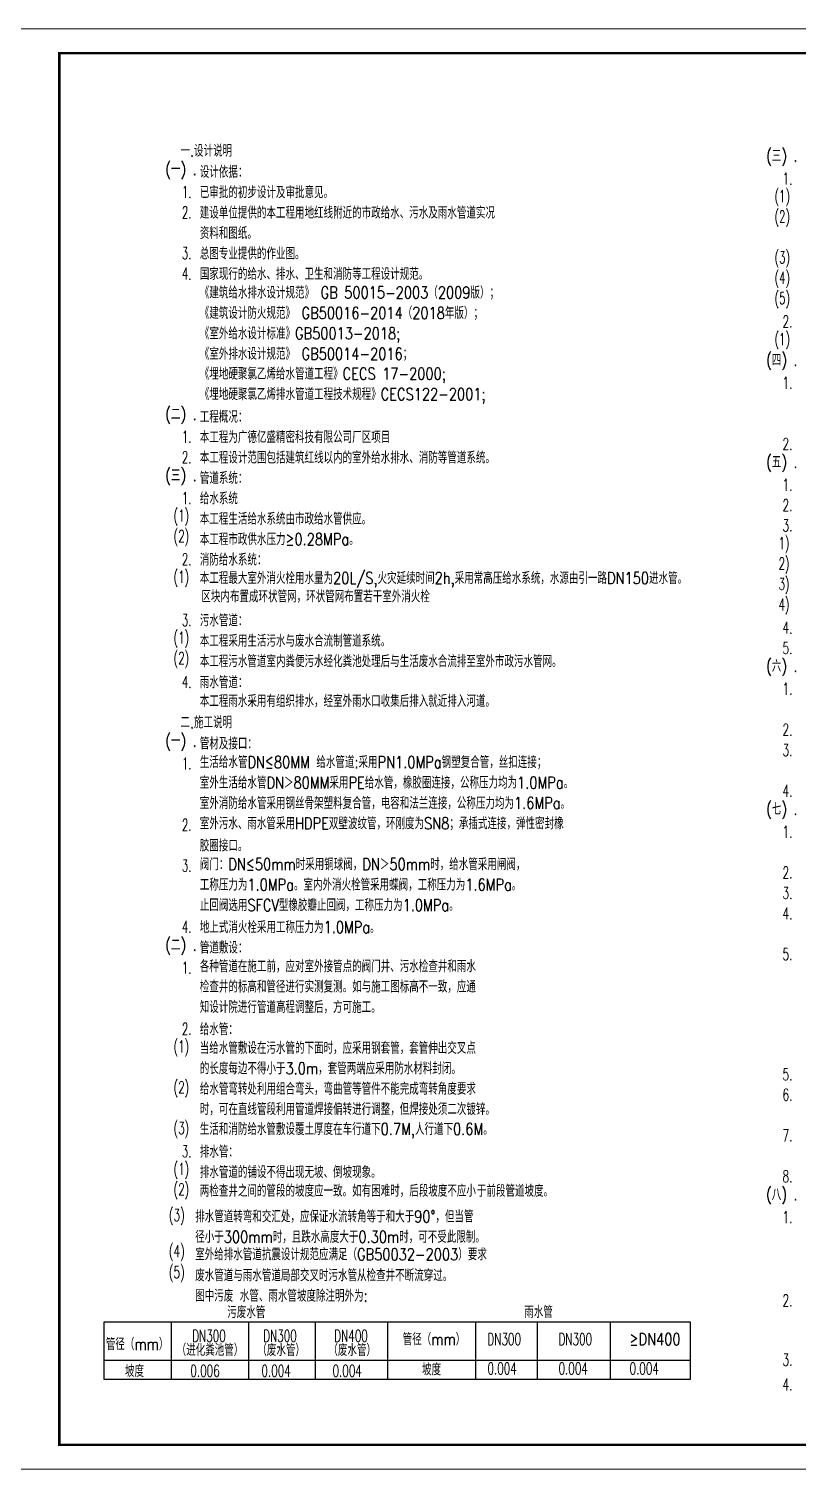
# Model space of a CAD drawing. Header units: millimetres. Extents: x 53009415 to 54059915, y 20499171 to 20796171.
# Drawn here: x 53225624 to 53384336, y 20499171 to 20796171 of the extents above; entities that cross this region are included whole.
import ezdxf

# ---------------------------------------------------------------- set-up
doc = ezdxf.new("R2010")
doc.units = ezdxf.units.MM
doc.header["$LTSCALE"] = 1000
for name, color, linetype in [('JMD', 6, 'Continuous'), ('ROAD', 2, 'Continuous'), ('TWT_TEXT', 7, 'Continuous')]:
    doc.layers.add(name, color=color, linetype=linetype)
doc.layers.add('PUB_TITLE', color=7, linetype='Continuous', lineweight=20)
doc.styles.add('_TWT_PIPEDN', font='SIMPLEX', dxfattribs={"width": 0.8, "height": 3.5, "bigfont": 'HZTXT'})

# ---------------------------------------------------------------- blocks, each defined once
blk = doc.blocks.new('a1')
at = {"layer": 'PUB_TITLE'}
blk.add_lwpolyline([(50422310, 18549330), (50506410, 18549330), (50506410, 18608730), (50422310, 18608730)], close=True, dxfattribs=at)
at = {"layer": 'PUB_TITLE', "const_width": 100}
blk.add_lwpolyline([(50424810, 18550330), (50505410, 18550330), (50505410, 18607730), (50424810, 18607730)], close=True, dxfattribs=at)

msp = doc.modelspace()

# ---------------------------------------------------------------- linework, layer by layer
at = {"layer": 'JMD'}
for p, q in [((53255025.383, 20529530.782), (53255025.383, 20517680.782)), ((53270925.383, 20529530.782), (53270925.383, 20517680.782)), ((53284705.383, 20529530.782), (53284705.383, 20517680.782)), ((53299635.383, 20529530.782), (53299635.383, 20517680.782)), ((53317795.383, 20529530.782), (53317795.383, 20517680.782)), ((53330505.383, 20529530.782), (53330505.383, 20517680.782)), ((53345555.383, 20529530.782), (53345555.383, 20517680.782)), ((53241175.383, 20521635.782), (53299635.383, 20521635.782)), ((53299635.383, 20521635.782), (53362025.383, 20521635.782))]:
    msp.add_line(p, q, dxfattribs=at)
msp.add_lwpolyline([(53241175.383, 20529530.782), (53362025.383, 20529530.782), (53362025.383, 20517680.782), (53241175.383, 20517680.782)], close=True, dxfattribs=at)

# ---------------------------------------------------------------- block references
at = {"layer": 'ROAD', "xscale": 5, "yscale": 5, "zscale": 5}
msp.add_blockref('a1', (-198892134.618, -72247479.218), dxfattribs=at)

# ---------------------------------------------------------------- texts
at = {"layer": 'TWT_TEXT', "style": '_TWT_PIPEDN'}
for s, height, width, p in [('一.设计说明', 2454.8084, 0.8, (53256905.726, 20769814.926, 0)), ('(三) .', 2454.8084, 0.8, (53377705.628, 20768759.247, 0)), ('(一) .', 2454.8084, 0.8, (53253754.77, 20766008.025, 0)), ('设计依据：', 2454.8084, 0.8, (53260898.817, 20765443.495, 0)), ('1.', 2454.8084, 0.64, (53381130.618, 20764049.547, 0)), ('1.', 2454.8084, 0.64, (53257179.76, 20761298.325, 0)), ('已审批的初步设计及审批意见。', 2454.80836, 0.8, (53260898.817, 20761235.252, 0)), ('(1)', 2454.8084, 0.64, (53379439.716, 20760426.894, 0)), ('2.', 2454.8084, 0.64, (53257179.76, 20757090.082, 0)), ('建设单位提供的本工程用地红线附近的市政给水、污水及雨水管道实况', 2454.80836, 0.8, (53260898.817, 20757027.009, 0)), ('(2)', 2454.8084, 0.64, (53379439.716, 20756218.651, 0)), ('资料和图纸。', 2454.8084, 0.8, (53260898.817, 20752818.766, 0)), ('3.', 2454.8084, 0.64, (53257179.76, 20748673.596, 0)), ('总图专业提供的作业图。', 2454.80836, 0.8, (53260898.817, 20748610.523, 0)), ('(3)', 2454.8084, 0.64, (53379439.716, 20747802.165, 0)), ('4.', 2454.8084, 0.64, (53257179.76, 20744465.353, 0)), ('国家现行的给水、排水、卫生和消防等工程设计规范。', 2454.80836, 0.8, (53260898.817, 20744402.281, 0)), ('(4)', 2454.8084, 0.64, (53379439.716, 20743593.922, 0)), ('《建筑给水排水设计规范》 GB 50015-2003（2009版）；', 2454.80836, 0.8, (53260898.817, 20740561.292, 0)), ('(5)', 2454.8084, 0.64, (53379439.716, 20739385.679, 0)), ('《建筑设计防火规范》 GB50016-2014（2018年版）；', 2454.80836, 0.8, (53260898.817, 20736353.05, 0)), ('2.', 2454.8084, 0.64, (53381130.618, 20734591.846, 0)), ('《室外给水设计标准》GB50013-2018;', 2454.80836, 0.8, (53260898.817, 20732144.807, 0)), ('(1)', 2454.8084, 0.64, (53379439.716, 20730969.194, 0)), ('《室外排水设计规范》 GB50014-2016；', 2454.80836, 0.8, (53260898.817, 20727936.564, 0)), ('(四) .', 2454.8084, 0.8, (53377705.628, 20726676.818, 0)), ('《埋地硬聚氯乙烯给水管道工程》CECS 17-2000;', 2454.80836, 0.8, (53260898.817, 20723828.649, 0)), ('《埋地硬聚氯乙烯排水管道工程技术规程》CECS122-2001;', 2454.80836, 0.8, (53260898.817, 20719620.406, 0)), ('1.', 2454.8084, 0.64, (53381130.618, 20721967.118, 0)), ('(二) .', 2454.8084, 0.8, (53253754.77, 20715509.111, 0)), ('工程概况：', 2454.8084, 0.8, (53260898.817, 20714944.58, 0)), ('1.', 2454.8084, 0.64, (53257179.76, 20710799.41, 0)), ('本工程为广德亿盛精密科技有限公司厂区项目', 2454.80836, 0.8, (53260898.817, 20710755.667, 0)), ('2.', 2454.8084, 0.64, (53381130.618, 20709342.389, 0)), ('2.', 2454.8084, 0.64, (53257179.76, 20706591.167, 0)), ('本工程设计范围包括建筑红线以内的室外给水排水、消防等管道系统。', 2454.80836, 0.8, (53260898.817, 20706528.095, 0)), ('(五) .', 2454.8084, 0.8, (53377705.628, 20705635.604, 0)), ('(三) .', 2454.8084, 0.8, (53253754.77, 20702884.382, 0)), ('管道系统：', 2454.8084, 0.8, (53260898.817, 20702319.852, 0)), ('1.', 2454.8084, 0.64, (53381130.618, 20700925.903, 0)), ('1.', 2454.8084, 0.64, (53257179.76, 20698174.681, 0)), ('给水系统', 2454.8084, 0.8, (53260898.817, 20698111.609, 0)), ('2.', 2454.8084, 0.64, (53381130.618, 20696717.66, 0)), ('(1)', 2454.8084, 0.64, (53255488.858, 20694552.029, 0)), ('本工程生活给水系统由市政给水管供应。', 2454.80836, 0.8, (53260898.817, 20693903.366, 0)), ('3.', 2454.8084, 0.64, (53381130.618, 20692509.417, 0)), ('(2)', 2454.8084, 0.64, (53255488.858, 20690343.786, 0)), ('本工程市政供水压力≥0.28MPa。', 2454.80836, 0.8, (53260898.817, 20689695.123, 0)), ('1)', 2454.8084, 0.64, (53380266.633, 20688886.765, 0)), ('2.', 2454.8084, 0.64, (53257179.76, 20685549.953, 0)), ('消防给水系统：', 2454.8084, 0.8, (53260898.817, 20685486.88, 0)), ('2)', 2454.8084, 0.64, (53380266.633, 20684678.522, 0)), ('(1)', 2454.8084, 0.64, (53255488.858, 20681927.3, 0)), ('本工程最大室外消火栓用水量为20L/S,火灾延续时间2h,采用常高压给水系统，水源由引一路DN150进水管。', 2454.80836, 0.8, (53260898.817, 20681694.806, 0)), ('3)', 2454.8084, 0.64, (53380266.633, 20680470.279, 0)), ('区块内布置成环状管网，环状管网布置若干室外消火栓', 2454.80836, 0.8, (53261226.072, 20677898.273, 0)), ('4)', 2454.8084, 0.64, (53380266.633, 20676262.036, 0)), ('3.', 2454.8084, 0.64, (53257179.76, 20673016.784, 0)), ('污水管道：', 2454.8084, 0.8, (53260898.817, 20672953.712, 0)), ('(1)', 2454.8084, 0.64, (53255488.858, 20669394.131, 0)), ('本工程采用生活污水与废水合流制管道系统。', 2454.80836, 0.8, (53260898.817, 20668745.469, 0)), ('4.', 2454.8084, 0.64, (53381130.618, 20671468.203, 0)), ('5.', 2454.8084, 0.64, (53381130.618, 20667259.96, 0)), ('(2)', 2454.8084, 0.64, (53255488.858, 20665185.889, 0)), ('本工程污水管道室内粪便污水经化粪池处理后与生活废水合流排至室外市政污水管网。', 2454.80836, 0.8, (53260898.817, 20664537.226, 0)), ('(六) .', 2454.8084, 0.8, (53377705.628, 20663553.175, 0)), ('4.', 2454.8084, 0.64, (53257179.76, 20660265.715, 0)), ('雨水管道：', 2454.8084, 0.8, (53260898.817, 20660202.642, 0)), ('1.', 2454.8084, 0.64, (53381130.618, 20658843.474, 0)), ('本工程雨水采用有组织排水，经室外雨水口收集后排入就近排入河道。', 2454.80836, 0.8, (53260898.817, 20656342.325, 0)), ('二.施工说明', 2454.8084, 0.8, (53256905.726, 20651949.345, 0)), ('(一) .', 2454.8084, 0.8, (53253754.77, 20648142.444, 0)), ('2.', 2454.8084, 0.64, (53381130.618, 20650426.988, 0)), ('管材及接口：', 2454.8084, 0.8, (53260898.817, 20647577.914, 0)), ('3.', 2454.8084, 0.64, (53381130.618, 20646218.746, 0)), ('1.', 2454.8084, 0.64, (53257179.76, 20643432.743, 0)), ('生活给水管DN≤80MM 给水管道:采用PN1.0MPa钢塑复合管，丝扣连接；', 2454.80836, 0.8, (53260898.817, 20643736.926, 0)), ('室外生活给水管DN＞80MM采用PE给水管，橡胶圈连接，公称压力均为1.0MPa。', 2454.80836, 0.8, (53260898.817, 20639509.354, 0)), ('4.', 2454.8084, 0.64, (53381130.618, 20637802.26, 0)), ('室外消防给水管采用钢丝骨架塑料复合管，电容和法兰连接，公称压力均为1.6MPa。', 2454.80836, 0.8, (53260898.817, 20635301.111, 0)), ('(七) .', 2454.8084, 0.8, (53377705.628, 20634095.475, 0)), ('2.', 2454.8084, 0.64, (53257179.76, 20630808.015, 0)), ('室外污水、雨水管采用HDPE双壁波纹管，环刚度为SN8；承插式连接，弹性密封橡', 2454.80836, 0.8, (53260898.817, 20631112.197, 0)), ('1.', 2454.8084, 0.64, (53381130.618, 20629385.774, 0)), ('胶圈接口。', 2454.8084, 0.8, (53260898.817, 20626536.699, 0)), ('3.', 2454.8084, 0.64, (53257179.76, 20622391.529, 0)), ('阀门：DN≤50mm时采用铜球阀，DN＞50mm时，给水管采用闸阀，', 2454.80836, 0.8, (53260898.817, 20622676.382, 0)), ('工称压力为1.0MPa。室内外消火栓管采用蝶阀，工称压力为1.6MPa。', 2454.80836, 0.8, (53260898.817, 20618468.139, 0)), ('2.', 2454.8084, 0.64, (53381130.618, 20620969.288, 0)), ('3.', 2454.8084, 0.64, (53381130.618, 20616761.045, 0)), ('止回阀选用SFCV型橡胶瓣止回阀，工称压力为1.0MPa。', 2454.80836, 0.8, (53260898.817, 20614259.896, 0)), ('4.', 2454.8084, 0.64, (53381130.618, 20612552.802, 0)), ('4.', 2454.8084, 0.64, (53257179.76, 20609766.8, 0)), ('地上式消火栓采用工称压力为1.0MPa。', 2454.80836, 0.8, (53260898.817, 20609703.728, 0)), ('(二) .', 2454.8084, 0.8, (53253754.77, 20606060.015, 0)), ('管道敷设：', 2454.8084, 0.8, (53260898.817, 20605495.485, 0)), ('5.', 2454.8084, 0.64, (53381130.618, 20604136.317, 0)), ('1.', 2454.8084, 0.64, (53257179.76, 20601350.315, 0)), ('各种管道在施工前，应对室外接管点的阀门井、污水检查井和雨水', 2454.80836, 0.8, (53260898.817, 20601635.167, 0)), ('检查井的标高和管径进行实测复测。如与施工图标高不一致，应通', 2454.80836, 0.8, (53260898.817, 20597446.254, 0)), ('知设计院进行管道高程调整后，方可施工。', 2454.80836, 0.8, (53260898.817, 20593238.011, 0)), ('2.', 2454.8084, 0.64, (53257179.76, 20588725.586, 0)), ('给水管：', 2454.8084, 0.8, (53260898.817, 20588662.513, 0)), ('(1)', 2454.8084, 0.64, (53255488.858, 20585102.933, 0)), ('当给水管敷设在污水管的下面时，应采用钢套管，套管伸出交叉点', 2454.80836, 0.8, (53260898.817, 20584802.196, 0)), ('的长度每边不得小于3.0m，套管两端应采用防水材料封闭。', 2454.80836, 0.8, (53260898.817, 20580593.953, 0)), ('(2)', 2454.8084, 0.64, (53255488.858, 20576686.447, 0)), ('给水管弯转处利用组合弯头，弯曲管等管件不能完成弯转角度要求', 2454.80836, 0.8, (53260898.817, 20576385.71, 0)), ('5.', 2454.8084, 0.64, (53381117.186, 20579366.947, 0)), ('6.', 2454.8084, 0.64, (53381117.186, 20575158.704, 0)), ('时，可在直线管段利用管道焊接偏转进行调整，但焊接处须二次镀锌。', 2454.80836, 0.8, (53260898.817, 20572196.796, 0)), ('(3)', 2454.8084, 0.64, (53255488.858, 20568269.962, 0)), ('生活和消防给水管敷设覆土厚度在车行道下0.7M,人行道下0.6M。', 2454.80836, 0.8, (53260898.817, 20568088.881, 0)), ('7.', 2454.8084, 0.64, (53381117.186, 20566742.218, 0)), ('3.', 2454.8084, 0.64, (53257179.76, 20563476.128, 0)), ('排水管：', 2454.8084, 0.8, (53260898.817, 20563413.056, 0)), ('(1)', 2454.8084, 0.64, (53255488.858, 20559853.476, 0)), ('排水管道的铺设不得出现无坡、倒坡现象。', 2454.80836, 0.8, (53260898.817, 20559204.813, 0)), ('(2)', 2454.8084, 0.64, (53255488.858, 20555645.233, 0)), ('8.', 2454.8084, 0.64, (53381117.186, 20558325.732, 0)), ('两检查井之间的管段的坡度应一致。如有困难时，后段坡度不应小', 2454.80836, 0.8, (53260898.817, 20555344.496, 0)), ('于前段管道坡度。', 2454.8084, 0.8, (53318062.837, 20555337.132, 0)), ('(八) .', 2454.8084, 0.8, (53377692.196, 20554618.947, 0)), ('(3)', 2454.8084, 0.64, (53254541.857, 20550345.733, 0)), ('排水管道转弯和交汇处，应保证水流转角等于和大于90°，但当管', 2454.80836, 0.8, (53259951.817, 20550044.995, 0)), ('1.', 2454.8084, 0.64, (53381117.186, 20549909.247, 0)), ('径小于300mm时，且跌水高度大于0.30m时，可不受此限制。', 2454.80836, 0.8, (53259951.817, 20545836.752, 0)), ('(4)', 2454.8084, 0.64, (53254541.857, 20542890.651, 0)), ('室外给排水管道抗震设计规范应满足（GB50032-2003）要求', 2454.80836, 0.8, (53259951.817, 20542241.989, 0)), ('(5)', 2454.8084, 0.64, (53254541.857, 20538564.715, 0)), ('废水管道与雨水管道局部交叉时污水管从检查井不断流穿过。', 2454.80836, 0.8, (53259951.817, 20537916.052, 0)), ('图中污废 水管、雨水管坡度除注明外为:', 2454.80836, 0.8, (53259951.817, 20533707.809, 0)), ('2.', 2454.8084, 0.64, (53381117.186, 20532742.502, 0)), ('污废水管', 2454.8084, 0.8, (53266562.85, 20530308.793, 0)), ('雨水管', 2454.8084, 0.8, (53327840.587, 20530356.958, 0)), ('管径（mm）', 2454.8084, 0.8, (53241517.577, 20523742.308, 0)), ('DN300 ', 2454.8084, 0.64, (53259317.962, 20525421.46, 0)), ('DN300 ', 2454.8084, 0.64, (53273975.163, 20525421.46, 0)), ('DN400 ', 2454.8084, 0.64, (53288632.363, 20525421.46, 0)), ('管径（mm）', 2454.8084, 0.8, (53302751.466, 20524731.434, 0)), ('DN300', 2454.8084, 0.64, (53320231.124, 20524740.647, 0)), ('DN300', 2454.8084, 0.64, (53334888.324, 20524740.647, 0)), ('≥DN400', 2454.8084, 0.8, (53349545.525, 20524740.647, 0)), ('（进化粪池管）', 2454.8084, 0.8, (53256124.94, 20522534.378, 0)), ('（废水管）', 2454.8084, 0.8, (53272762.904, 20522515.049, 0)), ('（废水管）', 2454.8084, 0.8, (53287420.105, 20522515.049, 0)), ('3.', 2454.8084, 0.64, (53381117.186, 20520482.264, 0)), ('坡度', 2454.8084, 0.8, (53245463.423, 20518189.027, 0)), ('0.006', 2454.8084, 0.64, (53258953.387, 20518224.359, 0)), ('0.004', 2454.8084, 0.64, (53273610.587, 20518224.359, 0)), ('0.004', 2454.8084, 0.64, (53288267.788, 20518224.359, 0)), ('坡度', 2454.8084, 0.8, (53306741.16, 20518511.313, 0)), ('0.004', 2454.8084, 0.64, (53320231.124, 20518702.404, 0)), ('0.004', 2454.8084, 0.64, (53334888.324, 20518702.404, 0)), ('0.004', 2454.8084, 0.64, (53349545.525, 20518702.404, 0)), ('4.', 2454.8084, 0.64, (53381117.186, 20515411.813, 0))]:
    msp.add_text(s, height=height, dxfattribs=dict(at, width=width)).set_placement(p)

doc.saveas('drawing.dxf')
